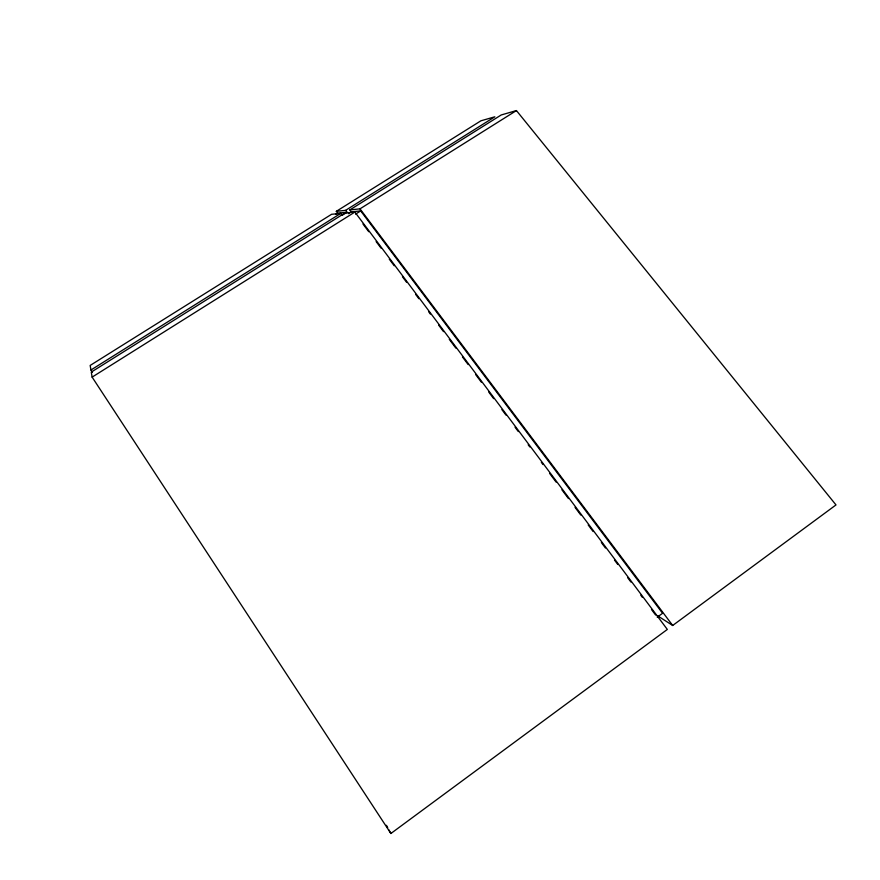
<?xml version="1.0" encoding="UTF-8"?>
<svg xmlns="http://www.w3.org/2000/svg" width="880" height="880" viewBox="0 0 880 880"><rect width="100%" height="100%" fill="white"/><g stroke="black" fill="none" stroke-linecap="round" stroke-linejoin="round"><path stroke-width="1.32" d="M390.885 833.503L667.326 629.442L354.882 212.058L344.905 213.015L91.278 372.097L92.125 377.113L390.885 833.503L388.982 829.983M657.932 615.989L672.683 625.482L836 504.922L516.428 110.572L501.226 114.961L349.844 209.913L351.285 211.838L360.69 210.914L662.574 613.283L657.239 617.199M355.586 214.126L360.69 210.914M335.786 214.357L337.667 213.169L347.006 212.256L345.587 210.364L336.303 211.343L337.667 213.169M92.433 372.306L90.937 370.007L340.714 213.422L342.133 215.314L347.006 212.256M345.587 210.364L494.846 116.798L480.898 120.813L336.303 211.343M348.315 213.697L351.285 211.838M92.125 377.113L354.882 212.058M349.844 209.913L359.997 208.846L516.428 110.572M340.714 213.422L331.584 214.291L90.167 365.442L90.937 370.007M359.997 208.846L672.683 625.482M362.978 224.015L368.731 231.693M376.134 241.582L381.062 248.171M389.279 259.16L394.218 265.749M402.435 276.727L406.538 282.216M415.58 294.305L418.869 298.694M428.736 311.872L430.375 314.072M438.603 325.05L443.531 331.639M449.284 339.328L455.862 348.117M462.44 356.906L468.193 364.595M475.585 374.473L481.338 382.162M488.741 392.051L493.669 398.64M501.886 409.618L506 415.118M515.042 427.196L518.331 431.585M528.187 444.763L529.837 446.963M541.343 462.341L542.982 464.541M549.56 473.319L556.138 482.108M561.891 489.797L568.469 498.586M575.036 507.375L580.789 515.053M588.192 524.942L593.12 531.531M601.348 542.52L605.451 548.009M614.493 560.087L617.782 564.476M627.649 577.665L630.938 582.054M640.794 595.232L642.444 597.432M651.486 609.51L655.589 614.999M386.43 825.286L387.706 827.629"/></g></svg>
